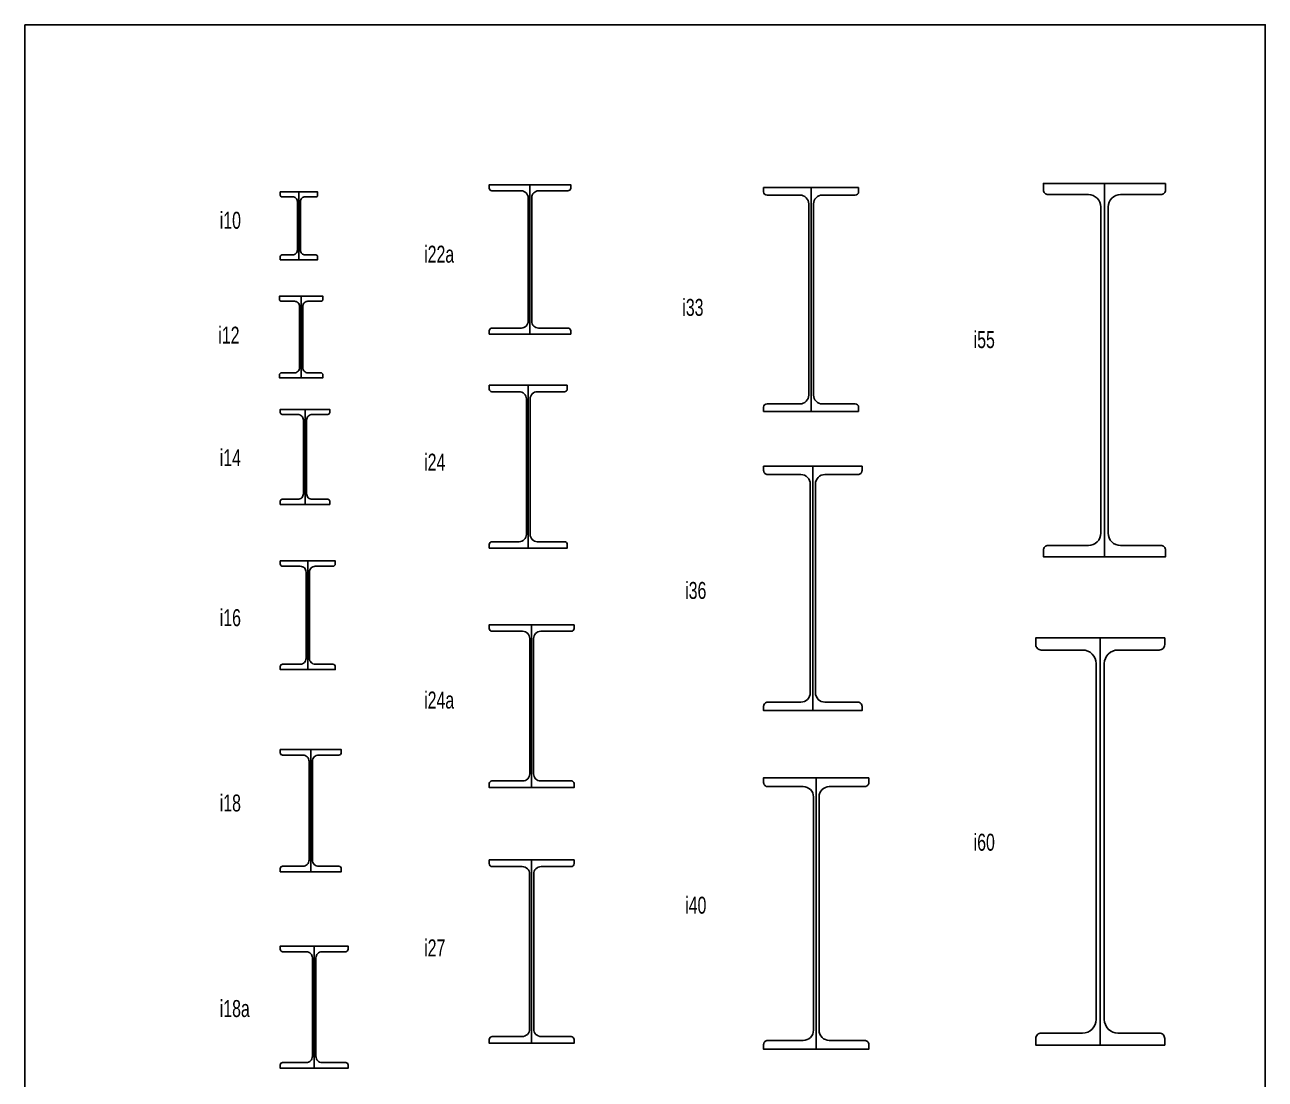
# Model space of a CAD drawing. Header units: millimetres. Extents: x -146681 to 1327256, y -72704 to 46237.
# Drawn here: x -135482 to -133654, y -44793 to -43239 of the extents above; entities that cross this region are included whole.
import ezdxf

# ---------------------------------------------------------------- set-up
doc = ezdxf.new("R2010")
doc.units = ezdxf.units.MM
doc.header["$MEASUREMENT"] = 0
doc.layers.add('KC2-TEXT', color=31, linetype='Continuous')
doc.styles.add('KC2 - Ghi chu', font='unicode.shx', dxfattribs={"width": 0.7})

msp = doc.modelspace()

# ---------------------------------------------------------------- linework, layer by layer
for points in [[(-135482.3, -43239.3), (-133653.7, -43239.3), (-133653.7, -46037.2), (-135482.3, -46037.2)], [(-134737.6, -43695.1), (-134737.6, -43475.1)], [(-134737.6, -43695.1), (-134737.6, -43475.1)], [(-134253.1, -43479.1), (-134393.1, -43479.1)], [(-134323.1, -43809.1), (-134323.1, -43479.1)], [(-134323.1, -43809.1), (-134323.1, -43479.1)], [(-133800.7, -43473.1), (-133980.7, -43473.1)], [(-133890.7, -44023.1), (-133890.7, -43473.1)], [(-133890.7, -44023.1), (-133890.7, -43473.1)], [(-135074.9, -43639.4), (-135074.9, -43759.4)], [(-134682.6, -43770.5), (-134797.6, -43770.5)], [(-134740.1, -44010.5), (-134740.1, -43770.5)], [(-134740.1, -44010.5), (-134740.1, -43770.5)], [(-135069.2, -43806), (-135069.2, -43946)], [(-134253.1, -43809.1), (-134393.1, -43809.1)], [(-134248.1, -43889.8), (-134393.1, -43889.8)], [(-134320.6, -44249.8), (-134320.6, -43889.8)], [(-134672.6, -44123.3), (-134797.6, -44123.3)], [(-134735.1, -44363.3), (-134735.1, -44123.3)], [(-134735.1, -44363.3), (-134735.1, -44123.3)], [(-133801.9, -44142.9), (-133991.9, -44142.9)], [(-133896.9, -44742.9), (-133896.9, -44142.9)], [(-135060.7, -44307.4), (-135060.7, -44487.4)], [(-134238.1, -44349), (-134393.1, -44349)], [(-134315.6, -44749), (-134315.6, -44349)], [(-134672.6, -44470.1), (-134797.6, -44470.1)], [(-134735.1, -44740.1), (-134735.1, -44470.1)], [(-135055.7, -44596.9), (-135055.7, -44776.9)]]:
    msp.add_lwpolyline(points, close=True)
for points in [[(-134797.6, -43475.1), (-134677.6, -43475.1), (-134797.6, -43475.1), (-134797.6, -43480, 0.414214), (-134793.6, -43484), (-134750.3, -43484, -0.414214), (-134740.3, -43494), (-134740.3, -43676.2, -0.414214), (-134750.3, -43686.2), (-134793.6, -43686.2, 0.414214), (-134797.6, -43690.2), (-134797.6, -43695.1), (-134677.6, -43695.1), (-134797.6, -43695.1)], [(-134677.6, -43695.1), (-134677.6, -43690.2, 0.414214), (-134681.6, -43686.2), (-134724.9, -43686.2, -0.414214), (-134734.9, -43676.2), (-134734.9, -43494, -0.414214), (-134724.9, -43484), (-134681.6, -43484, 0.414214), (-134677.6, -43480), (-134677.6, -43475.1)], [(-134393.1, -43479.1), (-134393.1, -43485.3, 0.414214), (-134388.1, -43490.3), (-134339.6, -43490.3, -0.414214), (-134326.6, -43503.3), (-134326.6, -43784.9, -0.414214), (-134339.6, -43797.9), (-134388.1, -43797.9, 0.414214), (-134393.1, -43802.9), (-134393.1, -43809.1)], [(-134253.1, -43479.1), (-134253.1, -43485.3, -0.414214), (-134258.1, -43490.3), (-134306.6, -43490.3, 0.414214), (-134319.6, -43503.3), (-134319.6, -43784.9, 0.414214), (-134306.6, -43797.9), (-134258.1, -43797.9, -0.414214), (-134253.1, -43802.9), (-134253.1, -43809.1)], [(-133800.7, -43473.1), (-133800.7, -43482.6, -0.414214), (-133807.7, -43489.6), (-133867.2, -43489.6, 0.414214), (-133885.2, -43507.6), (-133885.2, -43988.6, 0.414214), (-133867.2, -44006.6), (-133807.7, -44006.6, -0.414214), (-133800.7, -44013.6), (-133800.7, -44023.1), (-133980.7, -44023.1), (-133980.7, -44013.6, -0.414214), (-133973.7, -44006.6), (-133914.2, -44006.6, 0.414214), (-133896.2, -43988.6), (-133896.2, -43507.6, 0.414214), (-133914.2, -43489.6), (-133973.7, -43489.6, -0.414214), (-133980.7, -43482.6), (-133980.7, -43473.1)], [(-134682.6, -43770.5), (-134682.6, -43776, -0.414214), (-134686.6, -43780), (-134726.8, -43780, 0.414214), (-134737.3, -43790.5), (-134737.3, -43990.5, 0.414214), (-134726.8, -44001), (-134686.6, -44001, -0.414214), (-134682.6, -44005), (-134682.6, -44010.5), (-134797.6, -44010.5), (-134797.6, -44005, -0.414214), (-134793.6, -44001), (-134753.4, -44001, 0.414214), (-134742.9, -43990.5), (-134742.9, -43790.5, 0.414214), (-134753.4, -43780), (-134793.6, -43780, -0.414214), (-134797.6, -43776), (-134797.6, -43770.5)], [(-134248.1, -43889.8), (-134248.1, -43896.1, -0.414214), (-134254.1, -43902.1), (-134302.8, -43902.1, 0.414214), (-134316.8, -43916.1), (-134316.8, -44223.5, 0.414214), (-134302.8, -44237.5), (-134254.1, -44237.5, -0.414214), (-134248.1, -44243.5), (-134248.1, -44249.8), (-134393.1, -44249.8), (-134393.1, -44243.5, -0.414214), (-134387.1, -44237.5), (-134338.3, -44237.5, 0.414214), (-134324.3, -44223.5), (-134324.3, -43916.1, 0.414214), (-134338.3, -43902.1), (-134387.1, -43902.1, -0.414214), (-134393.1, -43896.1), (-134393.1, -43889.8)], [(-134672.6, -44123.3), (-134672.6, -44129.1, -0.414214), (-134676.6, -44133.1), (-134721.8, -44133.1, 0.414214), (-134732.3, -44143.6), (-134732.3, -44343, 0.414214), (-134721.8, -44353.5), (-134676.6, -44353.5, -0.414214), (-134672.6, -44357.5), (-134672.6, -44363.3), (-134797.6, -44363.3), (-134797.6, -44357.5, -0.414214), (-134793.6, -44353.5), (-134748.4, -44353.5, 0.414214), (-134737.9, -44343), (-134737.9, -44143.6, 0.414214), (-134748.4, -44133.1), (-134793.6, -44133.1, -0.414214), (-134797.6, -44129.1), (-134797.6, -44123.3)], [(-133991.9, -44142.9), (-133991.9, -44152.7, 0.414214), (-133983.9, -44160.7), (-133922.9, -44160.7, -0.414214), (-133902.9, -44180.7), (-133902.9, -44705.1, -0.414214), (-133922.9, -44725.1), (-133983.9, -44725.1, 0.414214), (-133991.9, -44733.1), (-133991.9, -44742.9), (-133801.9, -44742.9), (-133801.9, -44733.1, 0.414214), (-133809.9, -44725.1), (-133870.9, -44725.1, -0.414214), (-133890.9, -44705.1), (-133890.9, -44180.7, -0.414214), (-133870.9, -44160.7), (-133809.9, -44160.7, 0.414214), (-133801.9, -44152.7), (-133801.9, -44142.9)], [(-134393.1, -44349), (-134393.1, -44356, 0.414214), (-134387.1, -44362), (-134334.7, -44362, -0.414214), (-134319.7, -44377), (-134319.7, -44721, -0.414214), (-134334.7, -44736), (-134387.1, -44736, 0.414214), (-134393.1, -44742), (-134393.1, -44749), (-134238.1, -44749), (-134238.1, -44742, 0.414214), (-134244.1, -44736), (-134296.4, -44736, -0.414214), (-134311.4, -44721), (-134311.4, -44377, -0.414214), (-134296.4, -44362), (-134244.1, -44362, 0.414214), (-134238.1, -44356), (-134238.1, -44349)], [(-134672.6, -44470.1), (-134672.6, -44475.4, -0.414214), (-134677.1, -44479.9), (-134721.1, -44479.9, 0.414214), (-134732.1, -44490.9), (-134732.1, -44719.3, 0.414214), (-134721.1, -44730.3), (-134677.1, -44730.3, -0.414214), (-134672.6, -44734.8), (-134672.6, -44740.1), (-134797.6, -44740.1), (-134797.6, -44734.8, -0.414214), (-134793.1, -44730.3), (-134749.1, -44730.3, 0.414214), (-134738.1, -44719.3), (-134738.1, -44490.9, 0.414214), (-134749.1, -44479.9), (-134793.1, -44479.9, -0.414214), (-134797.6, -44475.4), (-134797.6, -44470.1)]]:
    msp.add_lwpolyline(points, format="xyb")
for points in [[(-135103.2, -43492.8, -0.414214), (-135105.7, -43490.3), (-135105.7, -43485.6), (-135050.7, -43485.6), (-135050.7, -43490.3, -0.414214), (-135053.2, -43492.8), (-135069, -43492.8, 0.414214), (-135076, -43499.8), (-135076, -43571.4, 0.414214), (-135069, -43578.4), (-135053.2, -43578.4, -0.414214), (-135050.7, -43580.9), (-135050.7, -43585.6), (-135105.7, -43585.6), (-135105.7, -43580.9, -0.414214), (-135103.2, -43578.4), (-135087.5, -43578.4, 0.414214), (-135080.5, -43571.4), (-135080.5, -43499.8, 0.414214), (-135087.5, -43492.8)], [(-135042.9, -43755.1, 0.414214), (-135045.9, -43752.1), (-135065, -43752.1, -0.414214), (-135072.5, -43744.6), (-135072.5, -43654.2, -0.414214), (-135065, -43646.7), (-135045.9, -43646.7, 0.414214), (-135042.9, -43643.7), (-135042.9, -43639.4), (-135106.9, -43639.4), (-135106.9, -43643.7, 0.414214), (-135103.9, -43646.7), (-135084.8, -43646.7, -0.414214), (-135077.3, -43654.2), (-135077.3, -43744.6, -0.414214), (-135084.8, -43752.1), (-135103.9, -43752.1, 0.414214), (-135106.9, -43755.1), (-135106.9, -43759.4), (-135042.9, -43759.4)], [(-135102.7, -43813.5, -0.414214), (-135105.7, -43810.5), (-135105.7, -43806), (-135032.7, -43806), (-135032.7, -43810.5, -0.414214), (-135035.7, -43813.5), (-135058.8, -43813.5, 0.414214), (-135066.8, -43821.5), (-135066.8, -43930.5, 0.414214), (-135058.8, -43938.5), (-135035.7, -43938.5, -0.414214), (-135032.7, -43941.5), (-135032.7, -43946), (-135105.7, -43946), (-135105.7, -43941.5, -0.414214), (-135102.7, -43938.5), (-135079.7, -43938.5, 0.414214), (-135071.7, -43930.5), (-135071.7, -43821.5, 0.414214), (-135079.7, -43813.5)], [(-135102.2, -44181.6, 0.414214), (-135105.7, -44185.1), (-135105.7, -44189.4), (-135024.7, -44189.4), (-135024.7, -44185.1, 0.414214), (-135028.2, -44181.6), (-135054.2, -44181.6, -0.414214), (-135062.7, -44173.1), (-135062.7, -44045.7, -0.414214), (-135054.2, -44037.2), (-135028.2, -44037.2, 0.414214), (-135024.7, -44033.7), (-135024.7, -44029.4), (-135105.7, -44029.4), (-135105.7, -44033.7, 0.414214), (-135102.2, -44037.2), (-135076.2, -44037.2, -0.414214), (-135067.7, -44045.7), (-135067.7, -44173.1, -0.414214), (-135076.2, -44181.6)], [(-135015.7, -44482.8, 0.414214), (-135019.2, -44479.3), (-135049.2, -44479.3, -0.414214), (-135058.2, -44470.3), (-135058.2, -44324.5, -0.414214), (-135049.2, -44315.5), (-135019.2, -44315.5, 0.414214), (-135015.7, -44312), (-135015.7, -44307.4), (-135105.7, -44307.4), (-135105.7, -44312, 0.414214), (-135102.2, -44315.5), (-135072.3, -44315.5, -0.414214), (-135063.3, -44324.5), (-135063.3, -44470.3, -0.414214), (-135072.3, -44479.3), (-135102.2, -44479.3, 0.414214), (-135105.7, -44482.8), (-135105.7, -44487.4), (-135015.7, -44487.4)], [(-135005.7, -44772.1, 0.414214), (-135009.2, -44768.6), (-135044.2, -44768.6, -0.414214), (-135053.2, -44759.6), (-135053.2, -44614.2, -0.414214), (-135044.2, -44605.2), (-135009.2, -44605.2, 0.414214), (-135005.7, -44601.7), (-135005.7, -44596.9), (-135105.7, -44596.9), (-135105.7, -44601.7, 0.414214), (-135102.2, -44605.2), (-135067.3, -44605.2, -0.414214), (-135058.3, -44614.2), (-135058.3, -44759.6, -0.414214), (-135067.3, -44768.6), (-135102.2, -44768.6, 0.414214), (-135105.7, -44772.1), (-135105.7, -44776.9), (-135005.7, -44776.9)]]:
    msp.add_lwpolyline(points, format="xyb", close=True)
for points in [[(-135078.2, -43485.6), (-135078.2, -43585.6)], [(-135071.7, -43821.5), (-135071.7, -43930.5)], [(-135066.8, -43821.5), (-135066.8, -43930.5)], [(-134682.6, -44010.5), (-134797.6, -44010.5)], [(-135065.2, -44029.4), (-135065.2, -44189.4)], [(-133800.7, -44023.1), (-133980.7, -44023.1)], [(-133896.9, -44142.9), (-133896.9, -44742.9)], [(-134248.1, -44249.8), (-134393.1, -44249.8)], [(-134315.6, -44349), (-134315.6, -44749)], [(-134672.6, -44363.3), (-134797.6, -44363.3)], [(-134672.6, -44740.1), (-134797.6, -44740.1)], [(-133801.9, -44742.9), (-133991.9, -44742.9)], [(-134238.1, -44749), (-134393.1, -44749)]]:
    msp.add_lwpolyline(points)

# ---------------------------------------------------------------- texts
at = {"layer": 'KC2-TEXT', "color": 7, "style": 'KC2 - Ghi chu', "width": 0.7}
for s, p in [('i10', (-135194.9, -43539.9)), ('i22a', (-134893.6, -43589.8)), ('i33', (-134513, -43668.2)), ('i12', (-135197, -43709.1)), ('i55', (-134083.5, -43715.7)), ('i14', (-135194.9, -43889.7)), ('i24', (-134893.6, -43896.3)), ('i36', (-134508.8, -44085.3)), ('i16', (-135194.9, -44125.5)), ('i24a', (-134893.6, -44246.9)), ('i18', (-135194.9, -44398.6)), ('i60', (-134083.5, -44456.4)), ('i40', (-134508.8, -44549.2)), ('i27', (-134893.6, -44612.1)), ('i18a', (-135194.9, -44701.5))]:
    msp.add_text(s, height=25, dxfattribs=at).set_placement(p)

doc.saveas('drawing.dxf')
